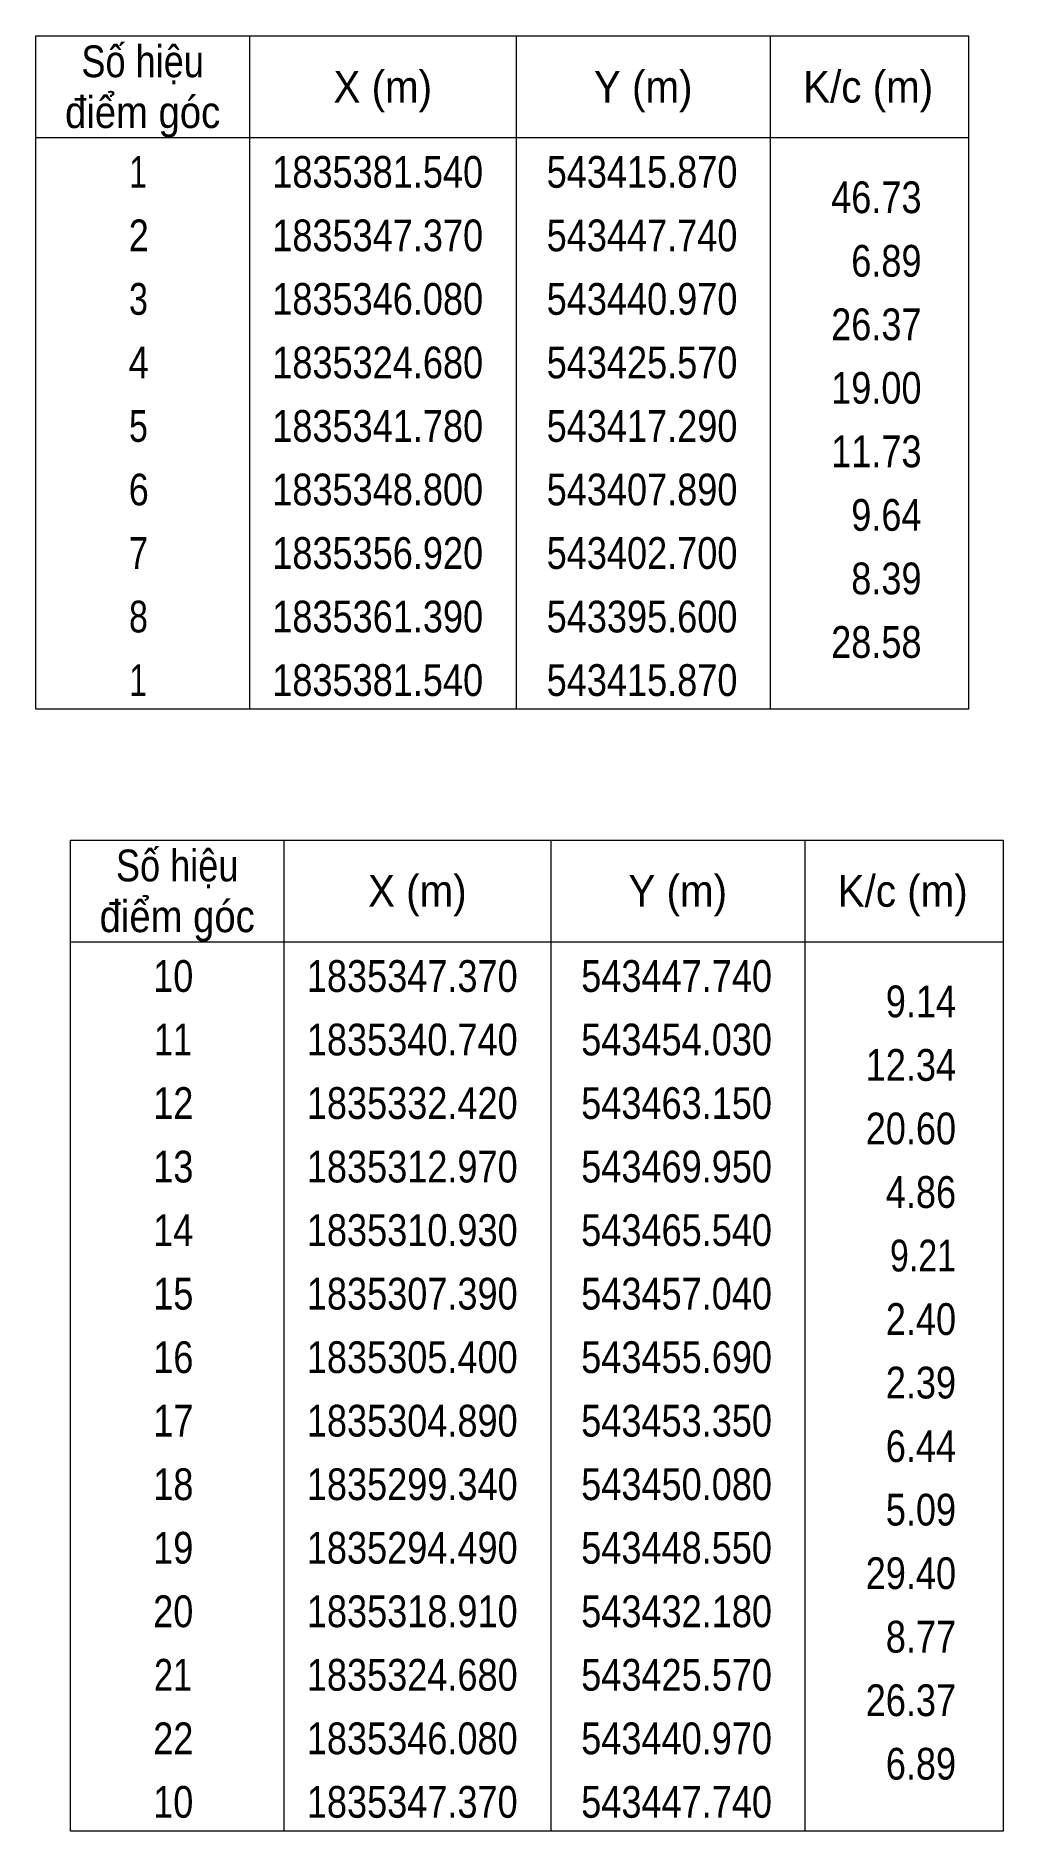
# Model space of a CAD drawing. Header units: metres. Extents: x 543186 to 543843, y 1835163 to 1836103.
# Drawn here: x 543767.2 to 543843.3, y 1835162.5 to 1835303.8 of the extents above.
import ezdxf
from ezdxf.enums import TextEntityAlignment as Align

# ---------------------------------------------------------------- set-up
doc = ezdxf.new("R2010")
doc.units = ezdxf.units.M
doc.header["$LTSCALE"] = 0.8
doc.layers.add('63', color=7, linetype='Continuous', lineweight=13)

msp = doc.modelspace()

# ---------------------------------------------------------------- linework, layer by layer
at = {"layer": '63'}
for p, q in [((543784.01, 1835303.8), (543784.01, 1835250.8)), ((543805.01, 1835303.8), (543805.01, 1835250.8)), ((543825.01, 1835303.8), (543825.01, 1835250.8)), ((543767.21, 1835295.8), (543840.61, 1835295.8)), ((543786.73, 1835240.51), (543786.73, 1835162.51)), ((543807.73, 1835240.51), (543807.73, 1835162.51)), ((543827.73, 1835240.51), (543827.73, 1835162.51)), ((543769.93, 1835232.51), (543843.33, 1835232.51))]:
    msp.add_line(p, q, dxfattribs=at)
for points in [[(543767.21, 1835303.8), (543840.61, 1835303.8), (543840.61, 1835250.8), (543767.21, 1835250.8)], [(543769.93, 1835240.51), (543843.33, 1835240.51), (543843.33, 1835162.51), (543769.93, 1835162.51)]]:
    msp.add_lwpolyline(points, close=True, dxfattribs=at)

# ---------------------------------------------------------------- texts
for s, width, p in [('Số hiệu', 0.85, (543775.61, 1835300.55)), ('X (m)', 0.95, (543794.51, 1835298.55)), ('Y (m)', 0.95, (543815.005, 1835298.55)), ('K/c (m)', 0.95, (543832.71, 1835298.55)), ('điểm góc', 0.9, (543775.61, 1835296.55)), (' 1', 0.75, (543774.905, 1835291.85)), ('1835381.540', 0.85, (543794.11, 1835291.85)), ('543415.870', 0.85, (543814.915, 1835291.85)), (' 2', 0.85, (543774.91, 1835286.85)), ('1835347.370', 0.85, (543794.11, 1835286.85)), ('543447.740', 0.85, (543814.915, 1835286.85)), (' 3', 0.8, (543774.91, 1835281.85)), ('1835346.080', 0.85, (543794.11, 1835281.85)), ('543440.970', 0.85, (543814.915, 1835281.85)), (' 4', 0.85, (543774.905, 1835276.85)), ('1835324.680', 0.85, (543794.11, 1835276.85)), ('543425.570', 0.85, (543814.915, 1835276.85)), (' 5', 0.8, (543774.91, 1835271.85)), ('1835341.780', 0.85, (543794.11, 1835271.85)), ('543417.290', 0.85, (543814.915, 1835271.85)), (' 6', 0.85, (543774.91, 1835266.85)), ('1835348.800', 0.85, (543794.11, 1835266.85)), ('543407.890', 0.85, (543814.915, 1835266.85)), (' 7', 0.8, (543774.91, 1835261.85)), ('1835356.920', 0.85, (543794.11, 1835261.85)), ('543402.700', 0.85, (543814.915, 1835261.85)), (' 8', 0.8, (543774.91, 1835256.85)), ('1835361.390', 0.85, (543794.11, 1835256.85)), ('543395.600', 0.85, (543814.915, 1835256.85)), (' 1', 0.75, (543774.905, 1835251.85)), ('1835381.540', 0.85, (543794.11, 1835251.85)), ('543415.870', 0.85, (543814.915, 1835251.85)), ('Số hiệu', 0.85, (543778.33, 1835237.26)), ('X (m)', 0.95, (543797.23, 1835235.26)), ('Y (m)', 0.95, (543817.725, 1835235.26)), ('K/c (m)', 0.95, (543835.43, 1835235.26)), ('điểm góc', 0.9, (543778.33, 1835233.26)), (' 10', 0.85, (543777.625, 1835228.56)), ('1835347.370', 0.85, (543796.83, 1835228.56)), ('543447.740', 0.85, (543817.635, 1835228.56)), (' 11', 0.8, (543777.625, 1835223.56)), ('1835340.740', 0.85, (543796.83, 1835223.56)), ('543454.030', 0.85, (543817.635, 1835223.56)), (' 12', 0.85, (543777.63, 1835218.56)), ('1835332.420', 0.85, (543796.83, 1835218.56)), ('543463.150', 0.85, (543817.635, 1835218.56)), (' 13', 0.85, (543777.63, 1835213.56)), ('1835312.970', 0.85, (543796.83, 1835213.56)), ('543469.950', 0.85, (543817.635, 1835213.56)), (' 14', 0.85, (543777.625, 1835208.56)), ('1835310.930', 0.85, (543796.83, 1835208.56)), ('543465.540', 0.85, (543817.635, 1835208.56)), (' 15', 0.85, (543777.63, 1835203.56)), ('1835307.390', 0.85, (543796.83, 1835203.56)), ('543457.040', 0.85, (543817.635, 1835203.56)), (' 16', 0.85, (543777.63, 1835198.56)), ('1835305.400', 0.85, (543796.83, 1835198.56)), ('543455.690', 0.85, (543817.635, 1835198.56)), (' 17', 0.85, (543777.63, 1835193.56)), ('1835304.890', 0.85, (543796.83, 1835193.56)), ('543453.350', 0.85, (543817.635, 1835193.56)), (' 18', 0.85, (543777.63, 1835188.56)), ('1835299.340', 0.85, (543796.83, 1835188.56)), ('543450.080', 0.85, (543817.635, 1835188.56)), (' 19', 0.85, (543777.625, 1835183.56)), ('1835294.490', 0.85, (543796.83, 1835183.56)), ('543448.550', 0.85, (543817.635, 1835183.56)), (' 20', 0.85, (543777.625, 1835178.56)), ('1835318.910', 0.85, (543796.83, 1835178.56)), ('543432.180', 0.85, (543817.635, 1835178.56)), (' 21', 0.8, (543777.625, 1835173.56)), ('1835324.680', 0.85, (543796.83, 1835173.56)), ('543425.570', 0.85, (543817.635, 1835173.56)), (' 22', 0.85, (543777.63, 1835168.56)), ('1835346.080', 0.85, (543796.83, 1835168.56)), ('543440.970', 0.85, (543817.635, 1835168.56)), (' 10', 0.85, (543777.625, 1835163.56)), ('1835347.370', 0.85, (543796.83, 1835163.56)), ('543447.740', 0.85, (543817.635, 1835163.56))]:
    msp.add_text(s, height=2.5, dxfattribs=dict(at, width=width)).set_placement(p, align=Align.CENTER)
for s, width, p in [('46.73', 0.85, (543836.91, 1835289.85)), ('6.89', 0.85, (543836.91, 1835284.85)), ('26.37', 0.85, (543836.91, 1835279.85)), ('19.00', 0.85, (543836.91, 1835274.85)), ('11.73', 0.85, (543836.91, 1835269.85)), ('9.64', 0.85, (543836.91, 1835264.85)), ('8.39', 0.85, (543836.91, 1835259.85)), ('28.58', 0.85, (543836.91, 1835254.85)), ('9.14', 0.85, (543839.63, 1835226.56)), ('12.34', 0.85, (543839.63, 1835221.56)), ('20.60', 0.85, (543839.63, 1835216.56)), ('4.86', 0.85, (543839.63, 1835211.56)), ('9.21', 0.8, (543839.63, 1835206.56)), ('2.40', 0.85, (543839.63, 1835201.56)), ('2.39', 0.85, (543839.63, 1835196.56)), ('6.44', 0.85, (543839.63, 1835191.56)), ('5.09', 0.85, (543839.63, 1835186.56)), ('29.40', 0.85, (543839.63, 1835181.56)), ('8.77', 0.85, (543839.63, 1835176.56)), ('26.37', 0.85, (543839.63, 1835171.56)), ('6.89', 0.85, (543839.63, 1835166.56))]:
    msp.add_text(s, height=2.5, dxfattribs=dict(at, width=width)).set_placement(p, align=Align.RIGHT)

doc.saveas('drawing.dxf')
